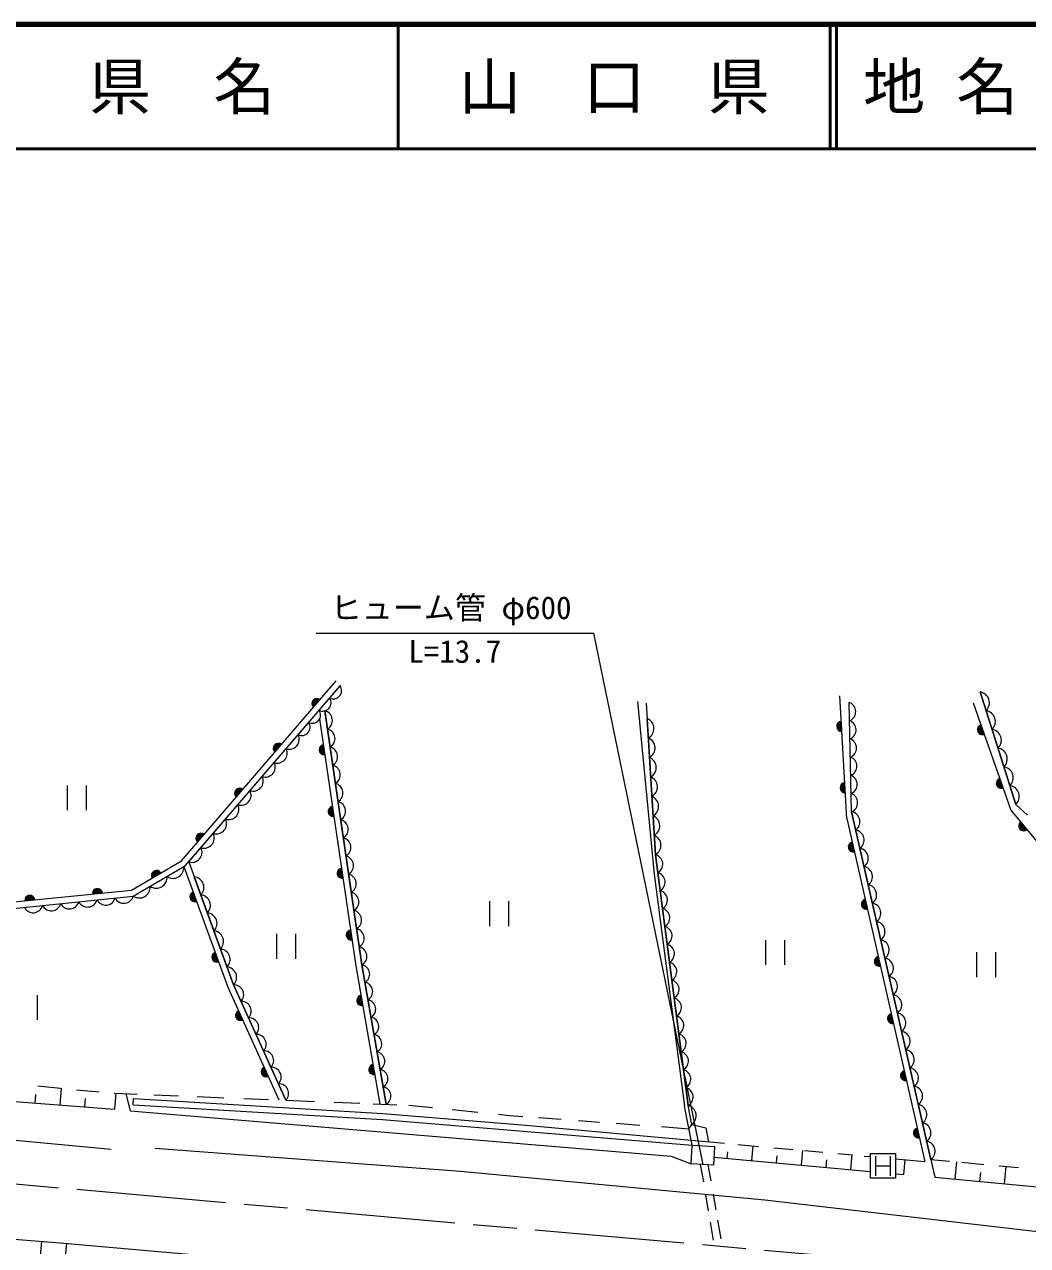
# Model space of a CAD drawing. Units: millimetres, scale not verified. Extents: x 40000 to 680000, y 20000 to 380000.
# Drawn here: x 302935 to 383615, y 281833 to 380000 of the extents above; entities that cross this region are included whole.
import ezdxf
from ezdxf.enums import TextEntityAlignment as Align

# ---------------------------------------------------------------- set-up
doc = ezdxf.new("R2010")
doc.units = ezdxf.units.MM
doc.header["$LTSCALE"] = 1000
doc.linetypes.add('CHAIN', pattern=[18.5, 12, -1.5, 3.5, -1.5])
for name, color, linetype, lineweight in [('M-BGD', 7, 'Continuous', 13), ('M-BMK', 2, 'CHAIN', 13), ('M-STR-STR3', 7, 'Continuous', 13), ('M-TTL', 2, 'Continuous', 140), ('M-TTL-LINE', 7, 'Continuous', 50), ('M-TTL-TXT', 7, 'Continuous', 13)]:
    doc.layers.add(name, color=color, linetype=linetype, lineweight=lineweight)
doc.styles.add('ＭＳ ゴシック', font='')
doc.styles.get('ＭＳ ゴシック').set_extended_font_data('MS Gothic')

msp = doc.modelspace()

# ---------------------------------------------------------------- linework, layer by layer
at = {"layer": 'M-BGD'}
for p, q in [((315577, 312774), (328005, 327223)), ((315902, 312385), (328384, 326897)), ((324949, 322903), (328327, 326830)), ((369068, 316175), (368527, 326038)), ((379789, 326347), (382667, 317297)), ((382667, 317297), (379789, 326347)), ((352251, 325575), (353579, 311702)), ((352942, 325440), (353680, 313246)), ((369458, 316711), (369278, 325491)), ((369458, 316711), (369278, 325491)), ((379226, 325451), (382257, 316840)), ((326680, 324176), (329584, 304311)), ((327092, 324818), (330077, 304390)), ((330077, 304390), (327092, 324818)), ((353680, 313246), (353017, 324201)), ((321084, 318409), (324949, 322903)), ((306390, 316831), (306390, 318831)), ((307890, 318831), (307890, 316831)), ((316150, 312673), (321084, 318409)), ((382667, 317297), (383605, 316442)), ((369068, 316175), (375364, 288589)), ((369458, 316711), (376167, 287321)), ((375839, 288758), (369458, 316711)), ((382257, 316840), (384350, 314311)), ((353680, 313246), (356305, 293089)), ((356305, 293089), (353680, 313246)), ((311535, 310416), (315577, 312774)), ((311693, 309929), (315902, 312385)), ((311693, 309929), (315754, 312298)), ((315754, 312298), (319283, 302593)), ((316150, 312673), (319746, 302782)), ((319746, 302782), (316589, 311464)), ((353579, 311702), (356009, 293040)), ((295202, 308771), (311535, 310416)), ((291258, 307793), (311693, 309929)), ((291258, 307793), (311693, 309929)), ((340360, 307516), (340360, 309516)), ((341860, 309516), (341860, 307516)), ((323246, 304892), (323246, 306892)), ((324746, 306892), (324746, 304892)), ((362576, 304397), (362576, 306397)), ((364076, 306397), (364076, 304397)), ((379531, 303423), (379531, 305423)), ((381031, 305423), (381031, 303423)), ((330077, 304390), (332026, 293191)), ((332026, 293191), (330077, 304390)), ((329584, 304311), (331515, 293212)), ((319283, 302593), (323402, 293539)), ((319746, 302782), (323962, 293516)), ((323962, 293516), (319746, 302782)), ((303957, 301975), (303957, 299975)), ((282407, 294959), (310190, 292788)), ((304022, 294665), (305835, 294490)), ((303832, 293980), (303779, 293289)), ((305878, 294485), (305772, 293133)), ((307131, 294364), (308945, 294189)), ((307819, 293657), (307766, 292977)), ((310143, 294073), (312006, 293998)), ((310289, 294067), (310190, 292788)), ((311086, 294035), (311430, 292659)), ((311682, 293148), (311711, 293647)), ((311711, 293647), (331770, 292462)), ((313350, 293944), (315324, 293864)), ((316824, 293804), (318965, 293717)), ((320588, 293652), (322569, 293572)), ((311430, 292659), (354950, 289033)), ((311682, 293148), (331735, 291964)), ((324013, 293514), (326274, 293423)), ((327859, 293359), (329922, 293276)), ((330994, 293233), (332874, 293157)), ((333840, 293118), (335765, 292923)), ((337324, 292764), (339395, 292554)), ((356648, 289894), (356009, 293040)), ((356612, 291578), (356305, 293089)), ((356612, 291578), (356305, 293089)), ((282149, 292152), (309922, 289592)), ((331735, 291964), (356648, 289894)), ((331770, 292462), (343257, 291508)), ((341063, 292384), (341937, 292295)), ((341937, 292295), (343028, 292215)), ((344285, 292122), (346112, 291988)), ((347503, 291885), (349186, 291761)), ((350523, 291662), (352443, 291521)), ((356376, 291231), (356612, 291578)), ((356612, 291578), (357743, 291308)), ((343257, 291508), (359238, 290055)), ((354169, 291394), (356376, 291231)), ((357743, 291308), (357940, 290173)), ((313460, 289666), (338019, 287803)), ((356558, 288397), (356648, 289894)), ((356648, 289894), (358437, 289786)), ((358437, 289786), (358347, 288289)), ((360317, 289957), (361972, 289807)), ((361519, 289848), (361410, 288653)), ((363201, 289695), (364748, 289554)), ((354950, 289033), (356558, 288397)), ((358385, 288928), (370984, 287783)), ((359468, 289382), (359419, 288834)), ((363455, 289050), (363402, 288472)), ((365503, 289486), (365394, 288291)), ((365663, 289471), (367151, 289336)), ((367441, 288717), (367386, 288110)), ((368354, 289227), (369544, 289118)), ((369486, 289124), (369377, 287929)), ((370481, 289033), (370984, 288987)), ((370984, 287241), (370984, 289241)), ((370984, 289241), (372984, 289241)), ((371374, 289031), (371374, 287431)), ((372574, 289031), (372574, 287431)), ((372984, 289241), (372984, 287241)), ((372984, 288806), (375364, 288589)), ((373668, 287539), (373777, 288734)), ((375839, 288758), (377343, 288618)), ((338019, 287803), (362494, 285517)), ((358347, 288289), (356558, 288397)), ((357295, 288352), (357537, 286949)), ((357910, 288315), (358129, 287041)), ((371374, 288231), (372574, 288231)), ((377788, 287171), (377917, 288565)), ((378336, 288526), (380097, 288362)), ((379779, 286986), (379845, 287697)), ((381322, 288248), (382885, 288103)), ((381770, 286801), (381900, 288195)), ((372984, 287241), (370984, 287241)), ((372984, 287601), (373668, 287539)), ((376167, 287321), (393719, 285691)), ((357719, 285892), (357938, 284618)), ((358315, 285965), (358533, 284695)), ((362494, 285517), (385105, 282891)), ((273675, 284646), (305807, 282048)), ((358093, 283717), (358341, 282275)), ((358676, 283870), (358931, 282385)), ((304229, 280974), (304348, 282166)), ((305807, 282048), (336564, 279359)), ((306109, 279666), (306341, 282001))]:
    msp.add_line(p, q, dxfattribs=at)
for centre, radius, start, end in [((327776, 326450), 669, 243.94848, 34.65363), ((379670, 325479), 876, 313.06825, 82.2102), ((326452, 325417), 400, 49.30106, 229.30106), ((326452, 325417), 400, 49.30106, 229.30106), ((326452, 325417), 350, 49.30106, 229.30106), ((326452, 325417), 300, 49.30106, 229.30106), ((326452, 325417), 250, 49.30106, 229.30106), ((326452, 325417), 200, 49.30106, 229.30106), ((326452, 325417), 150, 49.30106, 229.30106), ((326452, 325417), 100, 49.30106, 229.30106), ((326452, 325417), 50, 49.30106, 229.30106), ((326932, 325468), 669, 243.94848, 34.65363), ((369008, 324754), 786, 292.48877, 69.85548), ((326087, 324486), 669, 243.94848, 34.65363), ((326908, 324046), 794, 300.02976, 76.60049), ((352700, 323397), 864, 298.40682, 68.52849), ((368662, 323572), 400, 93.13807, 273.13807), ((368662, 323572), 400, 93.13807, 273.13807), ((369038, 323291), 786, 292.48877, 69.85548), ((380150, 323971), 876, 313.06825, 82.2102), ((325243, 323504), 669, 243.94848, 34.65363), ((327121, 322587), 794, 300.02976, 76.60049), ((368662, 323572), 350, 93.13807, 273.13807), ((368662, 323572), 300, 93.13807, 273.13807), ((368662, 323572), 250, 93.13807, 273.13807), ((368662, 323572), 200, 93.13807, 273.13807), ((368662, 323572), 150, 93.13807, 273.13807), ((368662, 323572), 100, 93.13807, 273.13807), ((368662, 323572), 50, 93.13807, 273.13807), ((379984, 323298), 400, 109.38999, 289.38999), ((379984, 323298), 400, 109.38999, 289.38999), ((379984, 323298), 350, 109.38999, 289.38999), ((379984, 323298), 300, 109.38999, 289.38999), ((379984, 323298), 250, 109.38999, 289.38999), ((379984, 323298), 200, 109.38999, 289.38999), ((379984, 323298), 150, 109.38999, 289.38999), ((379984, 323298), 100, 109.38999, 289.38999), ((379984, 323298), 50, 109.38999, 289.38999), ((380630, 322463), 876, 313.06825, 82.2102), ((323345, 321805), 400, 49.30106, 229.30106), ((323345, 321805), 400, 49.30106, 229.30106), ((323345, 321805), 350, 49.30106, 229.30106), ((323345, 321805), 300, 49.30106, 229.30106), ((323345, 321805), 250, 49.30106, 229.30106), ((323345, 321805), 200, 49.30106, 229.30106), ((324239, 322536), 799, 251.27778, 27.32433), ((327043, 321693), 400, 98.31513, 278.31513), ((327043, 321693), 400, 98.31513, 278.31513), ((327043, 321693), 350, 98.31513, 278.31513), ((327043, 321693), 300, 98.31513, 278.31513), ((352795, 321832), 864, 298.40682, 68.52849), ((369068, 321827), 786, 292.48877, 69.85548), ((323273, 321413), 799, 251.27778, 27.32433), ((323345, 321805), 150, 49.30106, 229.30106), ((323345, 321805), 100, 49.30106, 229.30106), ((323345, 321805), 50, 49.30106, 229.30106), ((327043, 321693), 250, 98.31513, 278.31513), ((327043, 321693), 200, 98.31513, 278.31513), ((327043, 321693), 150, 98.31513, 278.31513), ((327043, 321693), 100, 98.31513, 278.31513), ((327043, 321693), 50, 98.31513, 278.31513), ((327334, 321128), 794, 300.02976, 76.60049), ((352890, 320267), 864, 298.40682, 68.52849), ((369098, 320364), 786, 292.48877, 69.85548), ((381109, 320954), 876, 313.06825, 82.2102), ((322306, 320289), 799, 251.27778, 27.32433), ((327548, 319669), 794, 300.02976, 76.60049), ((381589, 319446), 876, 313.06825, 82.2102), ((321340, 319166), 799, 251.27778, 27.32433), ((352985, 318702), 864, 298.40682, 68.52849), ((369128, 318901), 786, 292.48877, 69.85548), ((381499, 318993), 400, 109.38999, 289.38999), ((381499, 318993), 400, 109.38999, 289.38999), ((381499, 318993), 350, 109.38999, 289.38999), ((381499, 318993), 300, 109.38999, 289.38999), ((381499, 318993), 250, 109.38999, 289.38999), ((381499, 318993), 200, 109.38999, 289.38999), ((381499, 318993), 150, 109.38999, 289.38999), ((381499, 318993), 100, 109.38999, 289.38999), ((320238, 318193), 400, 49.30106, 229.30106), ((320238, 318193), 400, 49.30106, 229.30106), ((320238, 318193), 350, 49.30106, 229.30106), ((320238, 318193), 300, 49.30106, 229.30106), ((320238, 318193), 250, 49.30106, 229.30106), ((320238, 318193), 200, 49.30106, 229.30106), ((320238, 318193), 150, 49.30106, 229.30106), ((320346, 318046), 822, 252.38563, 26.21648), ((320238, 318193), 100, 49.30106, 229.30106), ((320238, 318193), 50, 49.30106, 229.30106), ((327761, 318210), 794, 300.02976, 76.60049), ((368933, 318641), 400, 93.13807, 273.13807), ((368933, 318641), 400, 93.13807, 273.13807), ((368933, 318641), 350, 93.13807, 273.13807), ((368933, 318641), 300, 93.13807, 273.13807), ((368933, 318641), 250, 93.13807, 273.13807), ((368933, 318641), 200, 93.13807, 273.13807), ((368933, 318641), 150, 93.13807, 273.13807), ((368933, 318641), 100, 93.13807, 273.13807), ((368933, 318641), 50, 93.13807, 273.13807), ((369158, 317437), 786, 292.48877, 69.85548), ((381499, 318993), 50, 109.38999, 289.38999), ((382068, 317938), 876, 313.06825, 82.2102), ((319359, 316899), 822, 252.38563, 26.21648), ((327769, 316727), 400, 98.31513, 278.31513), ((327769, 316727), 400, 98.31513, 278.31513), ((327974, 316750), 794, 300.02976, 76.60049), ((353079, 317137), 864, 298.40682, 68.52849), ((318372, 315751), 822, 252.38563, 26.21648), ((327769, 316727), 350, 98.31513, 278.31513), ((327769, 316727), 300, 98.31513, 278.31513), ((327769, 316727), 250, 98.31513, 278.31513), ((327769, 316727), 200, 98.31513, 278.31513), ((327769, 316727), 150, 98.31513, 278.31513), ((327769, 316727), 100, 98.31513, 278.31513), ((327769, 316727), 50, 98.31513, 278.31513), ((353174, 315572), 864, 298.40682, 68.52849), ((369315, 315905), 819, 305.79691, 79.91927), ((328187, 315291), 794, 300.02976, 76.60049), ((369651, 314433), 819, 305.79691, 79.91927), ((383303, 315576), 400, 129.6203, 309.6203), ((383303, 315576), 400, 129.6203, 309.6203), ((383303, 315576), 350, 129.6203, 309.6203), ((383303, 315576), 300, 129.6203, 309.6203), ((383303, 315576), 250, 129.6203, 309.6203), ((383303, 315576), 200, 129.6203, 309.6203), ((383303, 315576), 150, 129.6203, 309.6203), ((383303, 315576), 100, 129.6203, 309.6203), ((383303, 315576), 50, 129.6203, 309.6203), ((317131, 314580), 400, 49.30106, 229.30106), ((317131, 314580), 400, 49.30106, 229.30106), ((317131, 314580), 350, 49.30106, 229.30106), ((317131, 314580), 300, 49.30106, 229.30106), ((317131, 314580), 250, 49.30106, 229.30106), ((317131, 314580), 200, 49.30106, 229.30106), ((317131, 314580), 150, 49.30106, 229.30106), ((317131, 314580), 100, 49.30106, 229.30106), ((317131, 314580), 50, 49.30106, 229.30106), ((317385, 314604), 822, 252.38563, 26.21648), ((328401, 313832), 794, 300.02976, 76.60049), ((353269, 314007), 864, 298.40682, 68.52849), ((369592, 313876), 400, 102.85809, 282.85809), ((369592, 313876), 400, 102.85809, 282.85809), ((369592, 313876), 350, 102.85809, 282.85809), ((369592, 313876), 300, 102.85809, 282.85809), ((316399, 313457), 822, 252.38563, 26.21648), ((353499, 312491), 777, 298.3067, 76.53204), ((369592, 313876), 250, 102.85809, 282.85809), ((369592, 313876), 200, 102.85809, 282.85809), ((369592, 313876), 150, 102.85809, 282.85809), ((369592, 313876), 100, 102.85809, 282.85809), ((369592, 313876), 50, 102.85809, 282.85809), ((369986, 312962), 819, 305.79691, 79.91927), ((314894, 312218), 864, 235.17274, 5.34014), ((328614, 312373), 794, 300.02976, 76.60049), ((370322, 311491), 819, 305.79691, 79.91927), ((313540, 311428), 864, 235.17274, 5.34014), ((313556, 311595), 400, 30.25644, 210.25644), ((313556, 311595), 400, 30.25644, 210.25644), ((313556, 311595), 350, 30.25644, 210.25644), ((313556, 311595), 300, 30.25644, 210.25644), ((313556, 311595), 250, 30.25644, 210.25644), ((313556, 311595), 200, 30.25644, 210.25644), ((313556, 311595), 150, 30.25644, 210.25644), ((313556, 311595), 100, 30.25644, 210.25644), ((313556, 311595), 50, 30.25644, 210.25644), ((316531, 310623), 843, 313.97651, 85.9897), ((328495, 311761), 400, 98.31513, 278.31513), ((328495, 311761), 400, 98.31513, 278.31513), ((328495, 311761), 350, 98.31513, 278.31513), ((328495, 311761), 300, 98.31513, 278.31513), ((328495, 311761), 250, 98.31513, 278.31513), ((328495, 311761), 200, 98.31513, 278.31513), ((328495, 311761), 150, 98.31513, 278.31513), ((328495, 311761), 100, 98.31513, 278.31513), ((328495, 311761), 50, 98.31513, 278.31513), ((328827, 310914), 794, 300.02976, 76.60049), ((353687, 311051), 777, 298.3067, 76.53204), ((308813, 310142), 400, 5.74953, 185.74953), ((308813, 310142), 400, 5.74953, 185.74953), ((308813, 310142), 350, 5.74953, 185.74953), ((308813, 310142), 300, 5.74953, 185.74953), ((308813, 310142), 250, 5.74953, 185.74953), ((308813, 310142), 200, 5.74953, 185.74953), ((308813, 310142), 150, 5.74953, 185.74953), ((308813, 310142), 100, 5.74953, 185.74953), ((312186, 310639), 864, 235.17274, 5.34014), ((316636, 309872), 400, 109.98311, 289.98311), ((316636, 309872), 400, 109.98311, 289.98311), ((329040, 309455), 794, 300.02976, 76.60049), ((353874, 309611), 777, 298.3067, 76.53204), ((370658, 310020), 819, 305.79691, 79.91927), ((303368, 309594), 400, 5.74953, 185.74953), ((303368, 309594), 400, 5.74953, 185.74953), ((303368, 309594), 350, 5.74953, 185.74953), ((303368, 309594), 300, 5.74953, 185.74953), ((303368, 309594), 250, 5.74953, 185.74953), ((303368, 309594), 200, 5.74953, 185.74953), ((303368, 309594), 150, 5.74953, 185.74953), ((303368, 309594), 100, 5.74953, 185.74953), ((303368, 309594), 50, 5.74953, 185.74953), ((305094, 309530), 788, 207.42712, 344.50622), ((306554, 309682), 788, 207.42712, 344.50622), ((308014, 309835), 788, 207.42712, 344.50622), ((308813, 310142), 50, 5.74953, 185.74953), ((309473, 309987), 788, 207.42712, 344.50622), ((310933, 310140), 788, 207.42712, 344.50622), ((316636, 309872), 350, 109.98311, 289.98311), ((316636, 309872), 300, 109.98311, 289.98311), ((316636, 309872), 250, 109.98311, 289.98311), ((316636, 309872), 200, 109.98311, 289.98311), ((316636, 309872), 150, 109.98311, 289.98311), ((316636, 309872), 100, 109.98311, 289.98311), ((316636, 309872), 50, 109.98311, 289.98311), ((317057, 309176), 843, 313.97651, 85.9897), ((370642, 309279), 400, 102.85809, 282.85809), ((370642, 309279), 400, 102.85809, 282.85809), ((370642, 309279), 350, 102.85809, 282.85809), ((370642, 309279), 300, 102.85809, 282.85809), ((370642, 309279), 250, 102.85809, 282.85809), ((370642, 309279), 200, 102.85809, 282.85809), ((370642, 309279), 150, 102.85809, 282.85809), ((370642, 309279), 100, 102.85809, 282.85809), ((370642, 309279), 50, 102.85809, 282.85809), ((370994, 308548), 819, 305.79691, 79.91927), ((303635, 309377), 788, 207.42712, 344.50622), ((317583, 307729), 843, 313.97651, 85.9897), ((329254, 307996), 794, 300.02976, 76.60049), ((354062, 308171), 777, 298.3067, 76.53204), ((329467, 306537), 794, 300.02976, 76.60049), ((354249, 306732), 777, 298.3067, 76.53204), ((371330, 307077), 819, 305.79691, 79.91927), ((318109, 306282), 843, 313.97651, 85.9897), ((329221, 306794), 400, 98.31513, 278.31513), ((329221, 306794), 400, 98.31513, 278.31513), ((329221, 306794), 350, 98.31513, 278.31513), ((329221, 306794), 300, 98.31513, 278.31513), ((329221, 306794), 250, 98.31513, 278.31513), ((329221, 306794), 200, 98.31513, 278.31513), ((329221, 306794), 150, 98.31513, 278.31513), ((329221, 306794), 100, 98.31513, 278.31513), ((329221, 306794), 50, 98.31513, 278.31513), ((371665, 305606), 819, 305.79691, 79.91927), ((318401, 305019), 400, 109.98311, 289.98311), ((318401, 305019), 400, 109.98311, 289.98311), ((318401, 305019), 350, 109.98311, 289.98311), ((318401, 305019), 300, 109.98311, 289.98311), ((318635, 304835), 843, 313.97651, 85.9897), ((329680, 305077), 794, 300.02976, 76.60049), ((354437, 305292), 777, 298.3067, 76.53204), ((318401, 305019), 250, 109.98311, 289.98311), ((318401, 305019), 200, 109.98311, 289.98311), ((318401, 305019), 150, 109.98311, 289.98311), ((318401, 305019), 100, 109.98311, 289.98311), ((318401, 305019), 50, 109.98311, 289.98311), ((329948, 303647), 755, 299.59918, 80.14579), ((354624, 303852), 777, 298.3067, 76.53204), ((371691, 304681), 400, 102.85809, 282.85809), ((371691, 304681), 400, 102.85809, 282.85809), ((371691, 304681), 350, 102.85809, 282.85809), ((371691, 304681), 300, 102.85809, 282.85809), ((371691, 304681), 250, 102.85809, 282.85809), ((371691, 304681), 200, 102.85809, 282.85809), ((371691, 304681), 150, 102.85809, 282.85809), ((371691, 304681), 100, 102.85809, 282.85809), ((371691, 304681), 50, 102.85809, 282.85809), ((372001, 304135), 819, 305.79691, 79.91927), ((319161, 303388), 843, 313.97651, 85.9897), ((372337, 302664), 819, 305.79691, 79.91927), ((319794, 302005), 779, 315.4315, 93.49179), ((330192, 302247), 755, 299.59918, 80.14579), ((354812, 302412), 777, 298.3067, 76.53204), ((320396, 300681), 779, 315.4315, 93.49179), ((330066, 301536), 400, 99.87249, 279.87249), ((330066, 301536), 400, 99.87249, 279.87249), ((330066, 301536), 350, 99.87249, 279.87249), ((330066, 301536), 300, 99.87249, 279.87249), ((330066, 301536), 250, 99.87249, 279.87249), ((330066, 301536), 200, 99.87249, 279.87249), ((330066, 301536), 150, 99.87249, 279.87249), ((330066, 301536), 100, 99.87249, 279.87249), ((330066, 301536), 50, 99.87249, 279.87249), ((330435, 300847), 755, 299.59918, 80.14579), ((354999, 300972), 777, 298.3067, 76.53204), ((372673, 301192), 819, 305.79691, 79.91927), ((320313, 300329), 400, 114.46164, 294.46164), ((320313, 300329), 400, 114.46164, 294.46164), ((320313, 300329), 350, 114.46164, 294.46164), ((320313, 300329), 300, 114.46164, 294.46164), ((320313, 300329), 250, 114.46164, 294.46164), ((320313, 300329), 200, 114.46164, 294.46164), ((320313, 300329), 150, 114.46164, 294.46164), ((320313, 300329), 100, 114.46164, 294.46164), ((372741, 300083), 400, 102.85809, 282.85809), ((372741, 300083), 400, 102.85809, 282.85809), ((372741, 300083), 350, 102.85809, 282.85809), ((373009, 299721), 819, 305.79691, 79.91927), ((320313, 300329), 50, 114.46164, 294.46164), ((320998, 299357), 779, 315.4315, 93.49179), ((330679, 299447), 755, 299.59918, 80.14579), ((355187, 299533), 777, 298.3067, 76.53204), ((372741, 300083), 300, 102.85809, 282.85809), ((372741, 300083), 250, 102.85809, 282.85809), ((372741, 300083), 200, 102.85809, 282.85809), ((372741, 300083), 150, 102.85809, 282.85809), ((372741, 300083), 100, 102.85809, 282.85809), ((372741, 300083), 50, 102.85809, 282.85809), ((321600, 298034), 779, 315.4315, 93.49179), ((330923, 298047), 755, 299.59918, 80.14579), ((355374, 298093), 777, 298.3067, 76.53204), ((373345, 298250), 819, 305.79691, 79.91927), ((322203, 296710), 779, 315.4315, 93.49179), ((373680, 296779), 819, 305.79691, 79.91927), ((331166, 296647), 755, 299.59918, 80.14579), ((355562, 296653), 777, 298.3067, 76.53204), ((322372, 295802), 400, 114.46164, 294.46164), ((322372, 295802), 400, 114.46164, 294.46164), ((322372, 295802), 350, 114.46164, 294.46164), ((322372, 295802), 300, 114.46164, 294.46164), ((322372, 295802), 250, 114.46164, 294.46164), ((322372, 295802), 200, 114.46164, 294.46164), ((322372, 295802), 150, 114.46164, 294.46164), ((322372, 295802), 100, 114.46164, 294.46164), ((322372, 295802), 50, 114.46164, 294.46164), ((322805, 295386), 779, 315.4315, 93.49179), ((331032, 295987), 400, 99.87249, 279.87249), ((331032, 295987), 400, 99.87249, 279.87249), ((331032, 295987), 350, 99.87249, 279.87249), ((331032, 295987), 300, 99.87249, 279.87249), ((331032, 295987), 250, 99.87249, 279.87249), ((331032, 295987), 200, 99.87249, 279.87249), ((331032, 295987), 150, 99.87249, 279.87249), ((331032, 295987), 100, 99.87249, 279.87249), ((331032, 295987), 50, 99.87249, 279.87249), ((331410, 295247), 755, 299.59918, 80.14579), ((355749, 295213), 777, 298.3067, 76.53204), ((373790, 295486), 400, 102.85809, 282.85809), ((373790, 295486), 400, 102.85809, 282.85809), ((373790, 295486), 350, 102.85809, 282.85809), ((373790, 295486), 300, 102.85809, 282.85809), ((373790, 295486), 250, 102.85809, 282.85809), ((373790, 295486), 200, 102.85809, 282.85809), ((373790, 295486), 150, 102.85809, 282.85809), ((373790, 295486), 100, 102.85809, 282.85809), ((373790, 295486), 50, 102.85809, 282.85809), ((374016, 295307), 819, 305.79691, 79.91927), ((323407, 294063), 779, 315.4315, 93.49179), ((331654, 293848), 755, 299.59918, 80.14579), ((355937, 293773), 777, 298.3067, 76.53204), ((374352, 293836), 819, 305.79691, 79.91927), ((356121, 292265), 844, 305.54588, 77.40601), ((374688, 292365), 819, 305.79691, 79.91927), ((375024, 290894), 819, 305.79691, 79.91927), ((374840, 290888), 400, 102.85809, 282.85809), ((374840, 290888), 400, 102.85809, 282.85809), ((374840, 290888), 350, 102.85809, 282.85809), ((374840, 290888), 300, 102.85809, 282.85809), ((374840, 290888), 250, 102.85809, 282.85809), ((374840, 290888), 200, 102.85809, 282.85809), ((374840, 290888), 150, 102.85809, 282.85809), ((374840, 290888), 100, 102.85809, 282.85809), ((374840, 290888), 50, 102.85809, 282.85809), ((375360, 289422), 819, 305.79691, 79.91927)]:
    msp.add_arc(centre, radius, start, end, dxfattribs=at)
at = {"layer": 'M-BMK'}
msp.add_line((288735, 287985), (376719, 280207), dxfattribs=at)
at = {"layer": 'M-STR-STR3'}
for p in [(326386, 331068), (357511, 288339)]:
    msp.add_line(p, (348724, 331068), dxfattribs=at)
at = {"layer": 'M-TTL'}
msp.add_line((680000, 380000), (40000, 380000), dxfattribs=at)
at = {"layer": 'M-TTL-LINE'}
for p, q in [((333000, 380000), (333000, 370000)), ((367750, 380000), (367750, 370000)), ((368250, 380000), (368250, 370000)), ((40000, 370000), (680000, 370000))]:
    msp.add_line(p, q, dxfattribs=at)

# ---------------------------------------------------------------- texts
at = {"layer": 'M-STR-STR3', "style": 'ＭＳ ゴシック'}
for s, p in [('ヒューム管 φ600', (327555, 331642)), ('L=13.7', (333805, 328130))]:
    msp.add_text(s, height=1833, dxfattribs=at).set_placement(p, align=Align.BOTTOM_LEFT)
at = {"layer": 'M-TTL-TXT', "style": 'ＭＳ ゴシック'}
for s, p in [('県\u3000名', (315625, 375000)), ('山\u3000口\u3000県', (350375, 375000))]:
    msp.add_text(s, height=3666, dxfattribs=at).set_placement(p, align=Align.MIDDLE_CENTER)
msp.add_text('地 名', height=3666, dxfattribs=at).set_placement((370380, 375000), align=Align.MIDDLE_LEFT)

doc.saveas('drawing.dxf')
